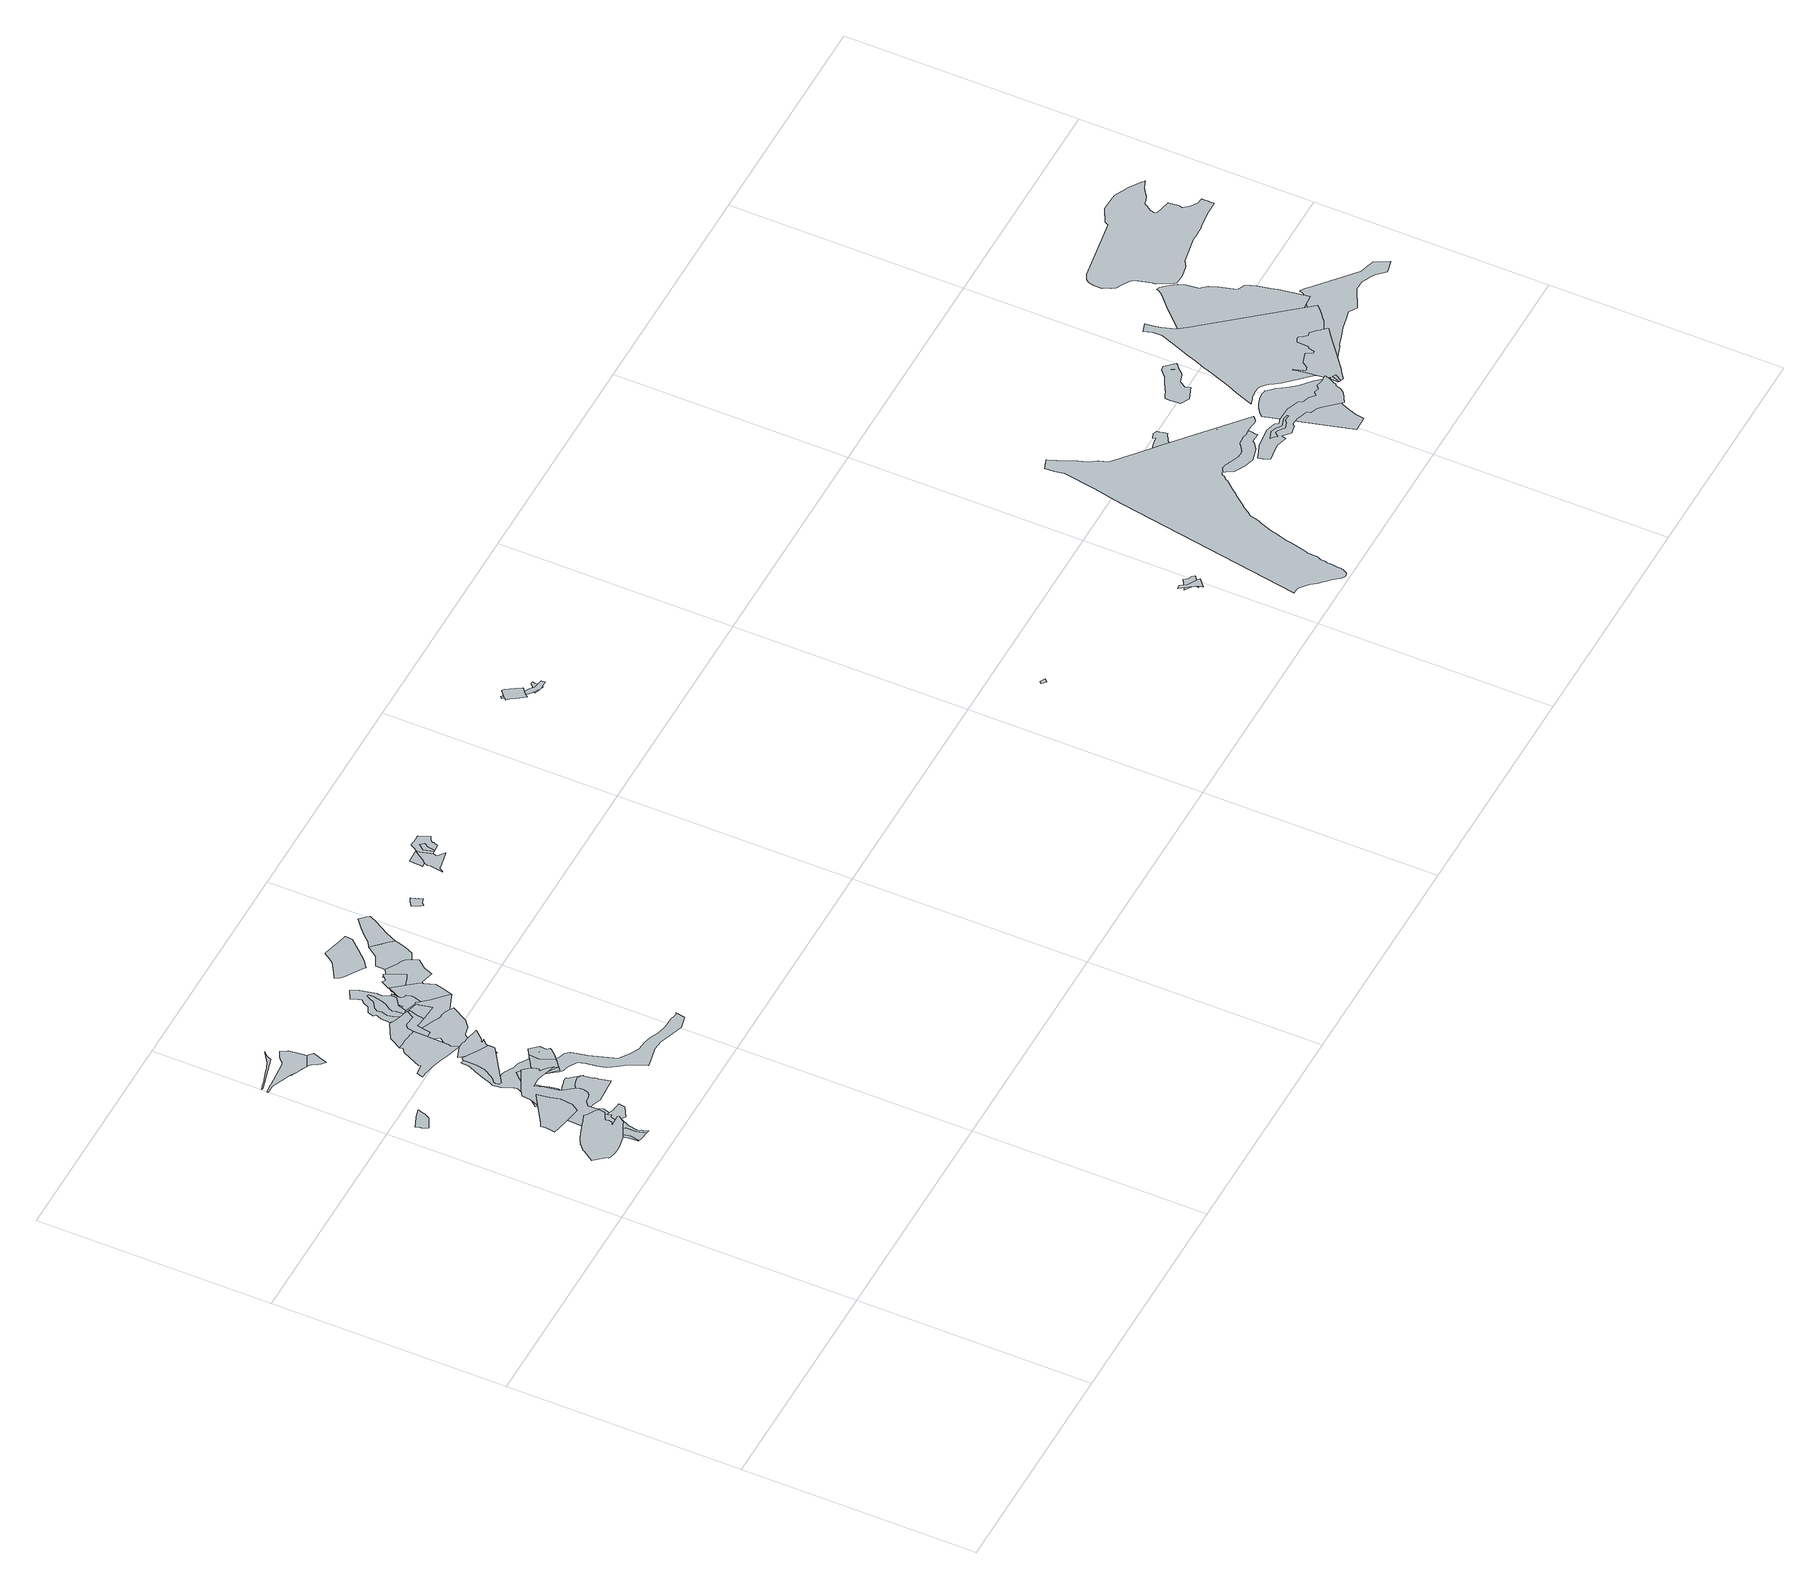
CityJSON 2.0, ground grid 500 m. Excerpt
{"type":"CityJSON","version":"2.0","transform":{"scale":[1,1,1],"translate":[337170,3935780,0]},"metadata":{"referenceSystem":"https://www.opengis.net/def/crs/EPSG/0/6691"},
"CityObjects":{
"object1":{"type":"GenericCityObject","attributes":{"prefecture":"14","disasterType":"1","areaType":"1","zoneNumber":"151-H23-46030","zoneName":"青野原30","status":"0"},"geometry":[{"type":"MultiSurface","lod":"1","boundaries":[[[0,1,2,3,4,5,6,7,8,9,10,11,12,13,14]]]}]},
"object2":{"type":"GenericCityObject","attributes":{"prefecture":"14","disasterType":"1","areaType":"1","zoneNumber":"151-H23-46031","zoneName":"青野原31","status":"0"},"geometry":[{"type":"MultiSurface","lod":"1","boundaries":[[[15,16,17,18,19,20,21,22,23,24,25,26,27,28,29,30,31,32,33,34,35,36,37,38,39,40,41,42,43,44,45,46,47,48,49,50,51,52,53,54,55,56,57,58,59,60,61,62,63]]]}]},
"object3":{"type":"GenericCityObject","attributes":{"prefecture":"14","disasterType":"2","areaType":"2","zoneNumber":"82324-3","zoneName":"梶野沢-3","status":"0"},"geometry":[{"type":"MultiSurface","lod":"1","boundaries":[[[64,65,66,67,68,69,70,71,72]]]}]},
"object4":{"type":"GenericCityObject","attributes":{"prefecture":"14","disasterType":"1","areaType":"1","zoneNumber":"151-H23-46031","zoneName":"青野原31","status":"0"},"geometry":[{"type":"MultiSurface","lod":"1","boundaries":[[[73,74,75,76,77,78,79,80,81,82,83,84,85,86,87,88,89,90,91,92,93,94,95,96,97]]]}]},
"object5":{"type":"GenericCityObject","attributes":{"prefecture":"14","disasterType":"1","areaType":"1","zoneNumber":"151-H23-46031","zoneName":"青野原31","status":"0"},"geometry":[{"type":"MultiSurface","lod":"1","boundaries":[[[98,99,100,101,102,103,104,105,106,107,108,109,110,111,112,113]]]}]},
"object6":{"type":"GenericCityObject","attributes":{"prefecture":"14","disasterType":"1","areaType":"1","zoneNumber":"151-H23-46031","zoneName":"青野原31","status":"0"},"geometry":[{"type":"MultiSurface","lod":"1","boundaries":[[[114,115,116,117,118,119,120,121,122,123,124,125,126,127,128,129,89,130,131,132,133,134,94,95,135]]]}]},
"object7":{"type":"GenericCityObject","attributes":{"prefecture":"14","disasterType":"1","areaType":"1","zoneNumber":"151-H23-46027","zoneName":"青野原27","status":"0"},"geometry":[{"type":"MultiSurface","lod":"1","boundaries":[[[136,137,138,139,140,141,142,143,144,145,146,147,148,149,150,151,152]]]}]},
"object8":{"type":"GenericCityObject","attributes":{"prefecture":"14","disasterType":"1","areaType":"1","zoneNumber":"151-H23-46026","zoneName":"青野原26","status":"0"},"geometry":[{"type":"MultiSurface","lod":"1","boundaries":[[[153,154,155,156,157,158,159,160,161,162,163,164,165,166,167,168,169,170,171,172,173,174,175,176,177,178]]]}]},
"object9":{"type":"GenericCityObject","attributes":{"prefecture":"14","disasterType":"2","areaType":"1","zoneNumber":"82324-3","zoneName":"梶野沢-3","status":"0"},"geometry":[{"type":"MultiSurface","lod":"1","boundaries":[[[179,180,181,182,183,184,185,186,187,188,189,190,191,192,193,194,195,196,197,198,199,200,201,202,203,204,205,206,207,208,209,210,211,212,213,214,215,216,217,218,219,220,221,222]]]}]},
"object10":{"type":"GenericCityObject","attributes":{"prefecture":"14","disasterType":"1","areaType":"1","zoneNumber":"151-H23-46026","zoneName":"青野原26","status":"0"},"geometry":[{"type":"MultiSurface","lod":"1","boundaries":[[[223,224,225,226,227,228,229,230,231,232,233,162,161,160,159,158]],[[234,235,236,237,238,234,239,158,239]]]}]},
"object11":{"type":"GenericCityObject","attributes":{"prefecture":"14","disasterType":"1","areaType":"1","zoneNumber":"151-H23-46031","zoneName":"青野原31","status":"0"},"geometry":[{"type":"MultiSurface","lod":"1","boundaries":[[[240,241,242,243,244,245,246,247,248,249,250,251,252,253,254,255,256,257,258,259,260,261,262,263,264,265,266,267,268,269,270,271,272,273,274,275,276,277,278,279,280,281,282]]]}]},
"object12":{"type":"GenericCityObject","attributes":{"prefecture":"14","disasterType":"1","areaType":"1","zoneNumber":"151-H23-46031","zoneName":"青野原31","status":"0"},"geometry":[{"type":"MultiSurface","lod":"1","boundaries":[[[283,284,285,286,287,288,289,290,291,292,293,294,280,279,278,277,276,275,274,273,272,271,270,269,268,267,266,265,295,263,296,297,298,299,300]]]}]},
"object13":{"type":"GenericCityObject","attributes":{"prefecture":"14","disasterType":"2","areaType":"1","zoneNumber":"82324-5","zoneName":"梶野沢-5","status":"0"},"geometry":[{"type":"MultiSurface","lod":"1","boundaries":[[[301,302,303,304,305,306,307,308,309,310,311,312,313,314,315,316,317,318,319,320,321,322,323,324,325,326,327,328,329,330,331]]]}]},
"object14":{"type":"GenericCityObject","attributes":{"prefecture":"14","disasterType":"1","areaType":"1","zoneNumber":"151-H23-46029","zoneName":"青野原29","status":"0"},"geometry":[{"type":"MultiSurface","lod":"1","boundaries":[[[332,333,334,335,336,337,338,339,340,341,342,343,344,345,346,347,348,349,350,351,352,353,354,355,356,357]]]}]},
"object15":{"type":"GenericCityObject","attributes":{"prefecture":"14","disasterType":"2","areaType":"1","zoneNumber":"82324-1","zoneName":"梶野沢-1","status":"0"},"geometry":[{"type":"MultiSurface","lod":"1","boundaries":[[[358,359,360,361,362,363,364,365,366,367,368,369,370,371,372,373,374,375,376]]]}]},
"object16":{"type":"GenericCityObject","attributes":{"prefecture":"14","disasterType":"1","areaType":"1","zoneNumber":"151-H23-46031","zoneName":"青野原31","status":"0"},"geometry":[{"type":"MultiSurface","lod":"1","boundaries":[[[377,378,379,380,381,382,383,384,385,386,387,388,389,390,391]]]}]},
"object17":{"type":"GenericCityObject","attributes":{"prefecture":"14","disasterType":"2","areaType":"2","zoneNumber":"82324-1","zoneName":"梶野沢-1","status":"0"},"geometry":[{"type":"MultiSurface","lod":"1","boundaries":[[[392,393,394,395,362,396,397,398,369,370,371,372,399]]]}]},
"object18":{"type":"GenericCityObject","attributes":{"prefecture":"14","disasterType":"1","areaType":"1","zoneNumber":"151-H23-46031","zoneName":"青野原31","status":"0"},"geometry":[{"type":"MultiSurface","lod":"1","boundaries":[[[383,400,401,402,403,404,405,406,407,408,388,409,410,411,412,413,414,382]]]}]},
"object19":{"type":"GenericCityObject","attributes":{"prefecture":"14","disasterType":"1","areaType":"2","zoneNumber":"151-H23-46031","zoneName":"青野原31","status":"0"},"geometry":[{"type":"MultiSurface","lod":"1","boundaries":[[[415,400,416,417,418,419,420,421,422,382]]]}]},
"object20":{"type":"GenericCityObject","attributes":{"prefecture":"14","disasterType":"1","areaType":"1","zoneNumber":"151-H23-46029","zoneName":"青野原29","status":"0"},"geometry":[{"type":"MultiSurface","lod":"1","boundaries":[[[423,424,425,426,427,428,429,430,431,432,433,434,435,436,437,438,439,440,441]]]}]},
"object21":{"type":"GenericCityObject","attributes":{"prefecture":"14","disasterType":"1","areaType":"1","zoneNumber":"151-H23-46029","zoneName":"青野原29","status":"0"},"geometry":[{"type":"MultiSurface","lod":"1","boundaries":[[[442,443,444,445,446,447,448,449,450,451,452,453,454,337,336,335,334,333,332,357,356,455,456]]]}]},
"object22":{"type":"GenericCityObject","attributes":{"prefecture":"14","disasterType":"1","areaType":"1","zoneNumber":"151-H23-46029","zoneName":"青野原29","status":"0"},"geometry":[{"type":"MultiSurface","lod":"1","boundaries":[[[457,458,459,460,461,462,463,464,465,466,467,468,469,470,471,472,473,474,475,476,477,478,479,480,481,482,483,484]]]}]},
"object23":{"type":"GenericCityObject","attributes":{"prefecture":"14","disasterType":"2","areaType":"1","zoneNumber":"82324-2","zoneName":"梶野沢-2","status":"0"},"geometry":[{"type":"MultiSurface","lod":"1","boundaries":[[[485,486,487,488,489,490,491,492,493,494,495,496,497,498,499,500,501,502,503,504,505,506,507,508,509,510,511,512,513,514,515,516,517,518,519,520,521,522,523,524,525,526,527,528,529,530,531,532,533,534,535,536,537,538,539,540,541,542,543,544,545,546,547,548,549,550,551,552,553,554,555,556,557,558,559,560,561,562,563,564,565,566,567,568,569,570,571,572,573,574,575,576,577]]]}]},
"object24":{"type":"GenericCityObject","attributes":{"prefecture":"14","disasterType":"1","areaType":"1","zoneNumber":"151-H23-46029","zoneName":"青野原29","status":"0"},"geometry":[{"type":"MultiSurface","lod":"1","boundaries":[[[578,579,580,581,582,583,584,585,586,587,588,589,590,591,592,593,594,595,596,429,428,427,426,425,424,597,598,599]]]}]},
"object25":{"type":"GenericCityObject","attributes":{"prefecture":"14","disasterType":"1","areaType":"2","zoneNumber":"151-H23-46029","zoneName":"青野原29","status":"0"},"geometry":[{"type":"MultiSurface","lod":"1","boundaries":[[[600,601,602,603,604,605,606,607,608,609,610,611,612,613,614,615,616,617,448,618,619]]]}]},
"object26":{"type":"GenericCityObject","attributes":{"prefecture":"14","disasterType":"1","areaType":"1","zoneNumber":"151-H23-46029","zoneName":"青野原29","status":"0"},"geometry":[{"type":"MultiSurface","lod":"1","boundaries":[[[470,469,468,467,466,620,621,622,623,624,625,626,627,628,472,471]]]}]},
"object27":{"type":"GenericCityObject","attributes":{"prefecture":"14","disasterType":"1","areaType":"1","zoneNumber":"151-H23-46029","zoneName":"青野原29","status":"0"},"geometry":[{"type":"MultiSurface","lod":"1","boundaries":[[[629,593,592,591,590,589,588,587,586,585,584,583,582,580,630,631,632,633,634,635,636,637,638,639,640,641,642,643,644]]]}]},
"object28":{"type":"GenericCityObject","attributes":{"prefecture":"14","disasterType":"1","areaType":"1","zoneNumber":"151-H23-46029","zoneName":"青野原29","status":"0"},"geometry":[{"type":"MultiSurface","lod":"1","boundaries":[[[645,646,647,648,649,650,651,652,653,654,655,656,657,658,659,660,661,662,663,664,665,450,666,449,448,667,446,668]]]}]},
"object29":{"type":"GenericCityObject","attributes":{"prefecture":"14","disasterType":"1","areaType":"1","zoneNumber":"151-H23-46029","zoneName":"青野原29","status":"0"},"geometry":[{"type":"MultiSurface","lod":"1","boundaries":[[[669,670,671,672,673,674,675,676,677,678,679,680,681,682,683,684,685,686,687,688,689,448,690,691,692,693]]]}]},
"object30":{"type":"GenericCityObject","attributes":{"prefecture":"14","disasterType":"1","areaType":"1","zoneNumber":"151-H23-46029","zoneName":"青野原29","status":"0"},"geometry":[{"type":"MultiSurface","lod":"1","boundaries":[[[694,695,696,697,641,698,637,636,635,634,633,699,700,701,702,703,704,705,706]]]}]},
"object31":{"type":"GenericCityObject","attributes":{"prefecture":"14","disasterType":"1","areaType":"1","zoneNumber":"151-H23-46029","zoneName":"青野原29","status":"0"},"geometry":[{"type":"MultiSurface","lod":"1","boundaries":[[[707,708,709,710,711,712,713,714,715,716,717,718,719,720,721,722,723]]]}]},
"object32":{"type":"GenericCityObject","attributes":{"prefecture":"14","disasterType":"2","areaType":"2","zoneNumber":"82324-2","zoneName":"梶野沢-2","status":"0"},"geometry":[{"type":"MultiSurface","lod":"1","boundaries":[[[724,725,726,727,728]]]}]},
"object33":{"type":"GenericCityObject","attributes":{"prefecture":"14","disasterType":"1","areaType":"1","zoneNumber":"151-H23-46029","zoneName":"青野原29","status":"0"},"geometry":[{"type":"MultiSurface","lod":"1","boundaries":[[[729,730,731,732,733,705,704,703,702,734,735,736,737,738,739,740,741,742,743,744,745,746,747,748]]]}]},
"object34":{"type":"GenericCityObject","attributes":{"prefecture":"14","disasterType":"1","areaType":"1","zoneNumber":"151-H23-46028","zoneName":"青野原28","status":"0"},"geometry":[{"type":"MultiSurface","lod":"1","boundaries":[[[749,750,751,752,753,754,755,756,757,758,759,760,761,762,763,764,765,766,767,768,769,770,771,772,773]]]}]},
"object35":{"type":"GenericCityObject","attributes":{"prefecture":"14","disasterType":"1","areaType":"1","zoneNumber":"151-H23-46029","zoneName":"青野原29","status":"0"},"geometry":[{"type":"MultiSurface","lod":"1","boundaries":[[[774,775,776,777,778,779,780,781,782,783,784,748,747,746,745,744,743,742,741,740,739,738,785]]]}]},
"object36":{"type":"GenericCityObject","attributes":{"prefecture":"14","disasterType":"1","areaType":"1","zoneNumber":"151-H23-46029","zoneName":"青野原29","status":"0"},"geometry":[{"type":"MultiSurface","lod":"1","boundaries":[[[786,787,788,789,790,791,792,793,794,795,796,781,797,779,778,798,776,799]]]}]},
"object37":{"type":"GenericCityObject","attributes":{"prefecture":"14","disasterType":"1","areaType":"1","zoneNumber":"151-H23-46032","zoneName":"青野原32","status":"0"},"geometry":[{"type":"MultiSurface","lod":"1","boundaries":[[[800,801,802,803,804,805,806,807,808,809,810,811,812]]]}]},
"object38":{"type":"GenericCityObject","attributes":{"prefecture":"14","disasterType":"1","areaType":"1","zoneNumber":"151-H23-46032","zoneName":"青野原32","status":"0"},"geometry":[{"type":"MultiSurface","lod":"1","boundaries":[[[813,814,815,816,817,818,819,820,821,822,823,824]]]}]},
"object39":{"type":"GenericCityObject","attributes":{"prefecture":"14","disasterType":"1","areaType":"1","zoneNumber":"151-H23-46032","zoneName":"青野原32","status":"0"},"geometry":[{"type":"MultiSurface","lod":"1","boundaries":[[[825,826,827,828,829,830,831,832,833,834,835,836,817,816,815,814,813,824,837,838,839,840]]]}]},
"object40":{"type":"GenericCityObject","attributes":{"prefecture":"14","disasterType":"1","areaType":"2","zoneNumber":"151-H23-46032","zoneName":"青野原32","status":"0"},"geometry":[{"type":"MultiSurface","lod":"1","boundaries":[[[841,842,843,844,845,846,847]]]}]},
"object41":{"type":"GenericCityObject","attributes":{"prefecture":"14","disasterType":"1","areaType":"1","zoneNumber":"151-H23-46032","zoneName":"青野原32","status":"0"},"geometry":[{"type":"MultiSurface","lod":"1","boundaries":[[[848,849,847,850,851,852,853,854,855,856,857,858,859,860]]]}]},
"object42":{"type":"GenericCityObject","attributes":{"prefecture":"14","disasterType":"1","areaType":"1","zoneNumber":"151-H23-46035","zoneName":"青野原35","status":"0"},"geometry":[{"type":"MultiSurface","lod":"1","boundaries":[[[861,862,863,864,865,866,867,868,869,870,871,872,873,874,875,876]]]}]},
"object43":{"type":"GenericCityObject","attributes":{"prefecture":"14","disasterType":"2","areaType":"2","zoneNumber":"82325-1","zoneName":"橋の沢-1","status":"0"},"geometry":[{"type":"MultiSurface","lod":"1","boundaries":[[[877,878,879,880,881,882,883,884,885,886,887,888,889,890,891]]]}]},
"object44":{"type":"GenericCityObject","attributes":{"prefecture":"14","disasterType":"1","areaType":"1","zoneNumber":"151-H23-46035","zoneName":"青野原35","status":"0"},"geometry":[{"type":"MultiSurface","lod":"1","boundaries":[[[892,893,894,895,896,897,898,899,900,901,902,903]]]}]},
"object45":{"type":"GenericCityObject","attributes":{"prefecture":"14","disasterType":"2","areaType":"2","zoneNumber":82942,"zoneName":"鳥屋4","status":"0"},"geometry":[{"type":"MultiSurface","lod":"1","boundaries":[[[904,905,906,907,908]]]}]},
"object46":{"type":"GenericCityObject","attributes":{"prefecture":"14","disasterType":"2","areaType":"2","zoneNumber":82312,"zoneName":"鳥屋C沢","status":"0"},"geometry":[{"type":"MultiSurface","lod":"1","boundaries":[[[909,910,911,912,913,914,915,916]]]}]},
"object47":{"type":"GenericCityObject","attributes":{"prefecture":"14","disasterType":"1","areaType":"1","zoneNumber":"151-H24-45004","zoneName":"鳥屋4","status":"0"},"geometry":[{"type":"MultiSurface","lod":"1","boundaries":[[[917,918,919,920,921,922,923,924,925,926,927,928]]]}]},
"object48":{"type":"GenericCityObject","attributes":{"prefecture":"14","disasterType":"2","areaType":"1","zoneNumber":82314,"zoneName":"K馬石沢","status":"0"},"geometry":[{"type":"MultiSurface","lod":"1","boundaries":[[[929,930,931,932,933,934,935,936,937,938,939,940,941,942,943,944,945,946,947,948,949,950,951,952,953,954,955,956,957,958,959,960,961,962,963,964,965,966,967,968,969,970,971,972,973,974,975,976,977,978,979,980,981,982,983,984,985,986,987,988,989,990,991,992,993,994,995,996,997,998,999,1000,1001,1002,1003,1004,1005,1006,1007,1008,1009,1010,1011,1012,1013,1014,1015,1016,1017,1018,1019,1020,1021,1022,1023,1024,1025,1026,1027,1028,1029,1030,1031,1032,1033,1034,1035,1036,1037,1038,1039,1040,1041,1042,1043,1044,1045,1046,1047,1048,1049,1050,1051,1052,1053,1054,1055,1056,1057,1058,1059,1060,1061,1062,1063,1064,1065,1066,1067,1068,1069,1070,1071,1072,1073,1074,1075,1076,1077,1078,1079,1080,1081,1082,1083,1084,1085,1086,1087,1088,1089,1090,1091]]]}]},
"object49":{"type":"GenericCityObject","attributes":{"prefecture":"14","disasterType":"2","areaType":"2","zoneNumber":82314,"zoneName":"K馬石沢","status":"0"},"geometry":[{"type":"MultiSurface","lod":"1","boundaries":[[[1092,1093,1094,1095,1096,1097,1098,1099,1100,1101,1102]]]}]},
"object50":{"type":"GenericCityObject","attributes":{"prefecture":"14","disasterType":"1","areaType":"1","zoneNumber":"151-H24-45001","zoneName":"鳥屋1","status":"0"},"geometry":[{"type":"MultiSurface","lod":"1","boundaries":[[[1103,1104,1105,1106,1107,1108,1109,1110,1111,1112,1113,1114,1115,1116,1117,1118,1119,1120,1121,1122]]]}]},
"object51":{"type":"GenericCityObject","attributes":{"prefecture":"14","disasterType":"1","areaType":"1","zoneNumber":"151-H24-45002","zoneName":"鳥屋2","status":"0"},"geometry":[{"type":"MultiSurface","lod":"1","boundaries":[[[1123,1124,1125,1126,1127,1128,1129,1130,1131,1132,1133,1134,1135,1136,1137,1138,1139,1140,1141,1142,1143,1144,1145,1146]]]}]},
"object52":{"type":"GenericCityObject","attributes":{"prefecture":"14","disasterType":"1","areaType":"1","zoneNumber":"151-H24-45001","zoneName":"鳥屋1","status":"0"},"geometry":[{"type":"MultiSurface","lod":"1","boundaries":[[[1147,1148,1149,1150,1151,1152,1153,1154,1155,1156,1157,1158,1159,1160,1161,1162,1163]]]}]},
"object53":{"type":"GenericCityObject","attributes":{"prefecture":"14","disasterType":"1","areaType":"2","zoneNumber":"151-H24-45002","zoneName":"鳥屋2","status":"0"},"geometry":[{"type":"MultiSurface","lod":"1","boundaries":[[[1164,1165,1166,1167,1168,1169,1170,1171,1172,1173,1174,1175,1176,1177,1178,1179]]]}]},
"object54":{"type":"GenericCityObject","attributes":{"prefecture":"14","disasterType":"1","areaType":"1","zoneNumber":"151-H24-45002","zoneName":"鳥屋2","status":"0"},"geometry":[{"type":"MultiSurface","lod":"1","boundaries":[[[1180,1181,1182,1183,1184,1185,1186,1187,1188,1189,1190,1191,1192,1193,1194,1195,1196,1197,1198,1199,1200,1201,1202,1203,1204,1205,1206,1207,1208,1209,1210,1211,1212,1213,1214,1215,1216,1217,1218,1219,1220,1221,1222,1223,1224,1225,1226]]]}]},
"object55":{"type":"GenericCityObject","attributes":{"prefecture":"14","disasterType":"2","areaType":"1","zoneNumber":82939,"zoneName":"鳥屋2","status":"0"},"geometry":[{"type":"MultiSurface","lod":"1","boundaries":[[[1227,1228,1229,1230,1231,1232,1233,1234,1235,1236,1237,1238,1239,1240,1241,1242,1243,1244,1245,1246,1247,1248,1249,1250,1251,1252,1253,1254,1255,1256,1257,1258,1259,1260,1261,1262,1263,1264,1265,1266]]]}]},
"object56":{"type":"GenericCityObject","attributes":{"prefecture":"14","disasterType":"1","areaType":"1","zoneNumber":"151-H24-45001","zoneName":"鳥屋1","status":"0"},"geometry":[{"type":"MultiSurface","lod":"1","boundaries":[[[1267,1268,1269,1270,1271,1272,1273,1274,1275,1276,1277,1278,1279,1280,1281,1282,1283,1284,1285,1286,1287,1288,1289]]]}]},
"object57":{"type":"GenericCityObject","attributes":{"prefecture":"14","disasterType":"1","areaType":"2","zoneNumber":"151-H24-45001","zoneName":"鳥屋1","status":"0"},"geometry":[{"type":"MultiSurface","lod":"1","boundaries":[[[1290,1291,1292,1293,1294,1295,1296,1297]]]}]},
"object58":{"type":"GenericCityObject","attributes":{"prefecture":"14","disasterType":"2","areaType":"2","zoneNumber":82938,"zoneName":"鳥屋1","status":"0"},"geometry":[{"type":"MultiSurface","lod":"1","boundaries":[[[1298,1299,1300,1301,1302]]]}]},
"object59":{"type":"GenericCityObject","attributes":{"prefecture":"14","disasterType":"2","areaType":"1","zoneNumber":82938,"zoneName":"鳥屋1","status":"0"},"geometry":[{"type":"MultiSurface","lod":"1","boundaries":[[[1303,1304,1305,1306,1307,1308,1309,1310,1311,1312,1313,1314,1315,1316,1317,1318,1319,1320,1321,1322,1323,1324,1325,1326,1327,1328,1329,1330,1331,1332,1333,1334,1335,1336,1337,1338,1339,1340,1341,1342,1343,1344,1345,1346,1347,1348,1349,1350,1351,1352,1353,1354,1355,1356,1357,1358]]]}]},
"object60":{"type":"GenericCityObject","attributes":{"prefecture":"14","disasterType":"2","areaType":"1","zoneNumber":82005,"zoneName":"オレ沢","status":"0"},"geometry":[{"type":"MultiSurface","lod":"1","boundaries":[[[1359,1360,1361,1362,1363,1364,1365,1366,1367,1368,1369,1370,1371,1372,1373,1374,1375,1376,1377,1378,1379,1380,1381,1382,1383,1384,1385,1386,1387,1388,1389,1390,1391,1392,1393,1394,1395,1396,1397,1398,1399,1400,1401,1402,1403,1404,1405,1406,1407,1408,1409,1410,1411,1412,1413,1414,1415,1416,1417,1418,1419,1420,1421,1422,1423,1424,1425,1426,1427,1428,1429,1430,1431,1432,1433,1434,1435,1436,1437,1438,1439,1440]]]}]},
"object61":{"type":"GenericCityObject","attributes":{"prefecture":"14","disasterType":"1","areaType":"1","zoneNumber":"151-H24-45001","zoneName":"鳥屋1","status":"0"},"geometry":[{"type":"MultiSurface","lod":"1","boundaries":[[[1441,1442,1443,1444,1445,1446,1447,1448,1449,1450,1451,1452,1453,1454,1455,1456,1457,1458,1459,1460,1461,1462,1463,1464,1465,1466,1467,1468,1469,1470,1471,1472,1473,1474,1475,1476,1477,1478,1479,1480,1481,1482,1483,1484]]]}]},
"object62":{"type":"GenericCityObject","attributes":{"prefecture":"14","disasterType":"1","areaType":"2","zoneNumber":"151-H24-45001","zoneName":"鳥屋1","status":"0"},"geometry":[{"type":"MultiSurface","lod":"1","boundaries":[[[1485,1486,1487,1488,1489,1490,1491,1492,1493,1494,1495,1496]]]}]},
"object63":{"type":"GenericCityObject","attributes":{"prefecture":"14","disasterType":"2","areaType":"1","zoneNumber":82006,"zoneName":"南ノ沢","status":"0"},"geometry":[{"type":"MultiSurface","lod":"1","boundaries":[[[1497,1498,1499,1500,1501,1502,1503,1504,1505,1506,1507,1508,1509,1510,1511,1512,1513,1514,1515,1516,1517,1518,1519,1520,1521,1522,1523,1524,1525,1526,1527,1528,1529,1530,1531,1532,1533,1534,1535,1536]]]}]},
"object64":{"type":"GenericCityObject","attributes":{"prefecture":"14","disasterType":"1","areaType":"1","zoneNumber":"151-H24-43022","zoneName":"青山22","status":"0"},"geometry":[{"type":"MultiSurface","lod":"1","boundaries":[[[1537,1538,1539,1540,1541,1542,1543,1544,1545,1546,1547,1548,1549,1550,1551,1552,1553,1554,1555,1556,1557,1558,1559,1560,1561,1562,1563,1564,1565,1566,1567,1568,1569,1570,1571,1572,1573,1574,1575,1576,1577,1578,1579,1580,1581,1582,1583,1584,1585,1586,1587,1588,1589,1588,1590,1591,1592,1593,1594,1595,1596,1597,1598,1599,1600,1601,1602,1603,1604,1605,1606,1607,1608,1609,1610,1611,1612,1613,1614]]]}]}
},
"vertices":[
[75,947,0],[78,952,0],[81,959,0],[82,961,0],[83,965,0],[86,975,0],[67,970,0],[52,964,0],[42,960,0],[45,951,0],[46,948,0],[47,946,0],[48,943,0],[51,936,0],[62,941,0],
[220,636,0],[219,640,0],[220,643,0],[223,645,0],[227,647,0],[232,650,0],[235,651,0],[236,652,0],[238,666,0],[237,667,0],[234,670,0],[218,679,0],[212,685,0],[197,679,0],[189,677,0],[166,669,0],[156,665,0],[149,661,0],[148,661,0],[142,657,0],[141,657,0],[140,656,0],[136,652,0],[128,645,0],[128,642,0],[111,618,0],[132,595,0],[131,592,0],[135,590,0],[141,589,0],[142,588,0],[147,587,0],[155,587,0],[164,587,0],[174,588,0],[184,590,0],[191,592,0],[196,594,0],[219,605,0],[230,610,0],[233,614,0],[239,622,0],[238,625,0],[233,625,0],[210,624,0],[218,628,0],[219,629,0],[220,632,0],[220,633,0],
[198,601,0],[203,580,0],[199,560,0],[204,559,0],[223,556,0],[217,577,0],[217,598,0],[211,606,0],[194,606,0],
[209,629,0],[209,628,0],[210,623,0],[211,621,0],[212,613,0],[227,621,0],[231,637,0],[236,637,0],[234,644,0],[233,647,0],[232,649,0],[231,652,0],[230,653,0],[229,656,0],[225,654,0],[222,652,0],[216,648,0],[214,645,0],[213,643,0],[213,641,0],[214,636,0],[214,633,0],[213,632,0],[211,632,0],[208,633,0],
[231,744,0],[226,764,0],[222,791,0],[211,784,0],[185,767,0],[158,750,0],[153,747,0],[149,745,0],[150,741,0],[151,739,0],[150,727,0],[148,715,0],[158,713,0],[183,708,0],[218,702,0],[228,717,0],
[221,626,0],[225,623,0],[229,621,0],[235,617,0],[243,611,0],[267,624,0],[269,638,0],[267,638,0],[264,638,0],[259,639,0],[254,639,0],[250,640,0],[245,642,0],[234,646,0],[233,646,0],[219,651,0],[215,646,0],[214,644,0],[213,642,0],[213,638,0],[214,635,0],[210,632,0],
[4,1266,0],[81,1287,0],[86,1296,0],[88,1299,0],[88,1300,0],[89,1300,0],[95,1306,0],[94,1306,0],[86,1300,0],[71,1289,0],[66,1287,0],[63,1286,0],[57,1283,0],[49,1281,0],[21,1272,0],[15,1271,0],[3,1267,0],
[19,1253,0],[61,1234,0],[64,1232,0],[75,1226,0],[86,1222,0],[94,1217,0],[95,1217,0],[112,1225,0],[114,1226,0],[121,1229,0],[119,1246,0],[117,1267,0],[108,1281,0],[107,1280,0],[99,1276,0],[97,1275,0],[95,1274,0],[91,1271,0],[86,1266,0],[82,1263,0],[80,1262,0],[77,1261,0],[23,1257,0],[19,1257,0],[1,1255,0],[1,1253,0],
[190,602,0],[196,581,0],[197,560,0],[229,555,0],[222,577,0],[225,596,0],[236,618,0],[237,638,0],[244,658,0],[241,665,0],[239,668,0],[238,689,0],[247,697,0],[258,698,0],[266,701,0],[271,706,0],[273,716,0],[273,723,0],[268,732,0],[252,754,0],[247,785,0],[240,805,0],[260,805,0],[302,793,0],[296,800,0],[292,804,0],[281,812,0],[280,812,0],[284,816,0],[284,821,0],[281,829,0],[277,835,0],[273,839,0],[267,845,0],[217,820,0],[206,813,0],[204,795,0],[197,773,0],[192,741,0],[189,721,0],[187,703,0],[184,659,0],[180,639,0],[179,619,0],
[95,1216,0],[99,1214,0],[103,1211,0],[105,1209,0],[107,1205,0],[109,1202,0],[110,1200,0],[114,1195,0],[116,1193,0],[121,1188,0],[132,1220,0],[82,1223,0],[72,1228,0],[61,1233,0],[80,1224,0],[81,1224,0],[92,1218,0],
[250,720,0],[249,741,0],[231,737,0],[223,720,0],[224,717,0],[212,703,0],[214,698,0],[215,693,0],[218,687,0],[218,686,0],[219,685,0],[220,684,0],[224,683,0],[225,683,0],[226,683,0],[244,681,0],[262,674,0],[317,678,0],[311,702,0],[311,705,0],[310,709,0],[309,710,0],[305,732,0],[304,734,0],[304,735,0],[302,736,0],[300,737,0],[298,738,0],[297,739,0],[295,739,0],[293,739,0],[292,739,0],[289,739,0],[286,738,0],[283,737,0],[280,736,0],[278,735,0],[275,734,0],[273,732,0],[270,730,0],[269,729,0],[254,718,0],[253,718,0],
[285,759,0],[281,759,0],[280,759,0],[277,759,0],[272,757,0],[266,756,0],[260,754,0],[251,751,0],[227,743,0],[219,741,0],[228,700,0],[230,699,0],[303,735,0],[305,733,0],[306,732,0],[292,751,0],[287,755,0],[286,758,0],
[196,767,0],[218,763,0],[241,758,0],[254,756,0],[253,762,0],[251,777,0],[248,786,0],[246,793,0],[244,805,0],[246,807,0],[248,808,0],[251,807,0],[263,806,0],[276,803,0],[285,798,0],[306,784,0],[300,793,0],[295,800,0],[290,805,0],[286,807,0],[279,811,0],[282,815,0],[283,819,0],[282,822,0],[280,828,0],[276,834,0],[274,837,0],[267,843,0],[257,851,0],[207,796,0],[192,778,0],
[259,1076,0],[247,1077,0],[240,1078,0],[227,1078,0],[224,1079,0],[217,1079,0],[219,1072,0],[210,1066,0],[202,1049,0],[192,1026,0],[193,1021,0],[171,1019,0],[168,1006,0],[175,1005,0],[178,1005,0],[183,1004,0],[192,1003,0],[199,1001,0],[224,994,0],[233,990,0],[271,978,0],[271,979,0],[264,992,0],[267,1000,0],[268,1074,0],[260,1075,0],
[215,868,0],[216,865,0],[219,864,0],[298,916,0],[298,929,0],[278,941,0],[259,953,0],[247,960,0],[243,957,0],[242,955,0],[242,952,0],[242,934,0],[241,923,0],[238,910,0],[237,907,0],[227,889,0],[221,882,0],[215,878,0],[213,873,0],
[282,814,0],[280,798,0],[298,778,0],[301,781,0],[307,786,0],[315,792,0],[321,797,0],[322,798,0],[314,812,0],[308,826,0],[310,849,0],[305,846,0],[301,843,0],[281,830,0],[276,827,0],
[257,904,0],[277,903,0],[298,918,0],[298,921,0],[278,928,0],[258,940,0],[242,941,0],[237,904,0],
[332,806,0],[337,812,0],[341,817,0],[343,820,0],[337,825,0],[339,841,0],[323,857,0],[321,856,0],[315,852,0],[295,839,0],[282,831,0],[287,816,0],[276,811,0],[286,801,0],[298,779,0],
[319,795,0],[334,808,0],[327,818,0],[325,835,0],[309,827,0],[302,823,0],[307,809,0],[314,791,0],
[323,968,0],[297,973,0],[292,974,0],[287,975,0],[284,976,0],[270,978,0],[269,978,0],[244,969,0],[256,953,0],[275,921,0],[288,906,0],[296,927,0],[300,936,0],[301,938,0],[302,939,0],[304,942,0],[308,945,0],[296,943,0],[308,950,0],
[276,1094,0],[278,1095,0],[282,1095,0],[301,1092,0],[311,1109,0],[300,1112,0],[297,1113,0],[287,1116,0],[278,1119,0],[275,1120,0],[268,1125,0],[233,1106,0],[230,1100,0],[271,1088,0],[273,1091,0],
[249,1046,0],[254,1046,0],[256,1046,0],[270,1045,0],[278,1045,0],[280,1045,0],[282,1059,0],[286,1075,0],[290,1074,0],[307,1072,0],[309,1079,0],[309,1082,0],[310,1087,0],[313,1100,0],[314,1101,0],[315,1107,0],[283,1107,0],[279,1107,0],[275,1106,0],[271,1105,0],[267,1102,0],[266,1100,0],[263,1097,0],[261,1094,0],[260,1091,0],[258,1084,0],[253,1066,0],[250,1050,0],
[209,859,0],[218,836,0],[220,831,0],[219,828,0],[217,822,0],[215,817,0],[262,805,0],[273,805,0],[288,787,0],[294,778,0],[299,773,0],[303,771,0],[308,770,0],[314,769,0],[332,758,0],[338,741,0],[340,720,0],[345,701,0],[356,684,0],[369,668,0],[385,631,0],[407,636,0],[430,641,0],[451,638,0],[503,620,0],[527,625,0],[530,626,0],[533,646,0],[530,644,0],[513,647,0],[493,648,0],[473,652,0],[454,661,0],[437,665,0],[417,667,0],[399,677,0],[377,692,0],[364,730,0],[358,749,0],[353,769,0],[350,781,0],[347,785,0],[343,789,0],[333,793,0],[327,796,0],[323,800,0],[317,808,0],[316,813,0],[312,828,0],[307,836,0],[302,843,0],[283,856,0],[278,858,0],[273,859,0],[267,860,0],[259,865,0],[253,868,0],[249,871,0],[242,873,0],[236,873,0],[233,873,0],[231,874,0],[229,876,0],[230,880,0],[232,882,0],[234,885,0],[236,888,0],[239,891,0],[242,893,0],[245,895,0],[248,898,0],[251,900,0],[254,903,0],[258,907,0],[259,911,0],[257,915,0],[253,918,0],[252,921,0],[252,926,0],[252,929,0],[252,932,0],[252,936,0],[253,940,0],[255,942,0],[256,945,0],[258,950,0],[233,956,0],[233,942,0],[232,936,0],[224,920,0],[217,902,0],[210,883,0],[207,876,0],
[339,999,0],[358,1033,0],[348,1040,0],[346,1040,0],[343,1042,0],[340,1043,0],[338,1043,0],[335,1044,0],[331,1045,0],[328,1045,0],[325,1045,0],[324,1046,0],[323,1046,0],[316,1049,0],[312,1051,0],[271,1069,0],[260,1041,0],[276,1020,0],[262,1003,0],[305,984,0],[306,983,0],[323,986,0],
[299,1136,0],[303,1145,0],[309,1154,0],[313,1162,0],[316,1174,0],[318,1185,0],[318,1194,0],[317,1195,0],[315,1195,0],[314,1195,0],[309,1187,0],[305,1177,0],[292,1169,0],[287,1161,0],[289,1151,0],[284,1138,0],[287,1127,0],[294,1114,0],[302,1111,0],[301,1129,0],
[320,1071,0],[342,1070,0],[340,1078,0],[340,1080,0],[336,1097,0],[336,1099,0],[335,1102,0],[320,1106,0],[316,1107,0],
[294,1100,0],[348,1039,0],[350,1038,0],[364,1043,0],[389,1053,0],[385,1057,0],[382,1060,0],[358,1083,0],[354,1087,0],[340,1102,0],[339,1105,0],[336,1104,0],[335,1104,0],[327,1106,0],[321,1108,0],[309,1112,0],
[321,1134,0],[323,1135,0],[335,1144,0],[336,1155,0],[327,1170,0],[328,1182,0],[325,1193,0],[320,1216,0],[312,1232,0],[303,1227,0],[302,1226,0],[293,1221,0],[299,1206,0],[300,1199,0],[293,1192,0],[289,1181,0],[276,1175,0],[271,1162,0],[276,1158,0],[271,1145,0],[271,1125,0],[279,1119,0],[305,1111,0],[318,1131,0],
[344,1094,0],[351,1115,0],[351,1120,0],[347,1130,0],[345,1129,0],[345,1130,0],[342,1131,0],[340,1133,0],[339,1134,0],[339,1135,0],[338,1136,0],[338,1137,0],[338,1138,0],[339,1146,0],[339,1147,0],[340,1156,0],[319,1148,0],[319,1121,0],[311,1123,0],[297,1123,0],[297,1117,0],[297,1104,0],[297,1102,0],[296,1098,0],[339,1092,0],
[340,1111,0],[339,1108,0],[339,1106,0],[337,1105,0],[351,1091,0],[396,1075,0],[399,1091,0],[391,1114,0],[392,1116,0],[386,1124,0],[374,1139,0],[352,1167,0],[334,1131,0],
[376,1191,0],[366,1182,0],[364,1183,0],[360,1186,0],[351,1169,0],[351,1168,0],[345,1157,0],[344,1154,0],[340,1148,0],[353,1143,0],[371,1143,0],[389,1148,0],[398,1153,0],[394,1162,0],[389,1173,0],[388,1173,0],[379,1193,0],
[531,632,0],[531,636,0],[532,639,0],[528,636,0],[528,630,0],
[376,1186,0],[372,1191,0],[374,1185,0],[367,1180,0],[376,1176,0],[394,1118,0],[421,1111,0],[429,1131,0],[443,1148,0],[438,1162,0],[434,1169,0],[433,1170,0],[432,1171,0],[431,1172,0],[429,1174,0],[427,1175,0],[423,1178,0],[421,1179,0],[418,1180,0],[392,1196,0],
[395,1242,0],[416,1265,0],[436,1287,0],[437,1303,0],[421,1307,0],[408,1310,0],[390,1315,0],[385,1316,0],[380,1317,0],[371,1303,0],[364,1295,0],[358,1290,0],[343,1281,0],[329,1273,0],[334,1264,0],[336,1261,0],[339,1258,0],[341,1257,0],[344,1255,0],[354,1248,0],[364,1242,0],[378,1233,0],[379,1231,0],[381,1231,0],[380,1231,0],
[461,1187,0],[466,1200,0],[469,1212,0],[466,1215,0],[462,1219,0],[452,1229,0],[451,1230,0],[432,1250,0],[415,1227,0],[394,1217,0],[392,1216,0],[454,1170,0],
[490,1253,0],[498,1268,0],[506,1283,0],[501,1289,0],[499,1291,0],[497,1293,0],[495,1295,0],[490,1301,0],[471,1285,0],[457,1272,0],[443,1257,0],[449,1232,0],[465,1216,0],[480,1235,0],
[592,1213,0],[589,1221,0],[588,1222,0],[587,1227,0],[586,1229,0],[583,1236,0],[574,1232,0],[565,1225,0],[570,1217,0],[572,1212,0],[574,1209,0],[577,1204,0],[583,1210,0],
[684,1259,0],[685,1261,0],[690,1268,0],[691,1270,0],[699,1281,0],[671,1280,0],[671,1273,0],[670,1268,0],[670,1262,0],[670,1259,0],[669,1252,0],[679,1253,0],
[678,1219,0],[679,1220,0],[680,1220,0],[681,1221,0],[683,1221,0],[690,1221,0],[692,1222,0],[698,1223,0],[702,1224,0],[721,1228,0],[706,1240,0],[708,1247,0],[676,1244,0],[677,1239,0],[673,1211,0],[676,1215,0],
[720,1266,0],[725,1275,0],[722,1279,0],[719,1283,0],[709,1270,0],[714,1249,0],[717,1250,0],
[698,1274,0],[707,1249,0],[721,1250,0],[731,1251,0],[736,1261,0],[733,1263,0],[740,1269,0],[747,1273,0],[743,1282,0],[741,1287,0],[737,1296,0],[728,1295,0],[711,1297,0],
[1168,1278,0],[1171,1282,0],[1172,1282,0],[1179,1288,0],[1171,1300,0],[1159,1318,0],[1154,1322,0],[1149,1317,0],[1147,1315,0],[1142,1311,0],[1140,1308,0],[1135,1304,0],[1141,1298,0],[1147,1288,0],[1161,1271,0],[1166,1277,0],
[1149,1300,0],[1150,1285,0],[1158,1282,0],[1174,1268,0],[1191,1257,0],[1211,1257,0],[1211,1262,0],[1211,1265,0],[1191,1268,0],[1183,1275,0],[1164,1286,0],[1159,1292,0],[1154,1303,0],[1140,1317,0],[1136,1313,0],
[1199,1265,0],[1200,1269,0],[1200,1273,0],[1201,1279,0],[1196,1279,0],[1191,1275,0],[1189,1273,0],[1184,1268,0],[1180,1265,0],[1177,1262,0],[1198,1255,0],[1199,1263,0],
[1625,405,0],[1634,397,0],[1639,403,0],[1629,409,0],[1626,406,0],
[1967,282,0],[1980,264,0],[1990,248,0],[1991,240,0],[2008,254,0],[2003,258,0],[1985,269,0],[1975,283,0],
[2004,261,0],[2011,267,0],[2007,272,0],[2000,274,0],[1993,283,0],[1984,278,0],[1977,273,0],[1969,269,0],[1982,260,0],[1987,255,0],[1987,247,0],[1997,255,0],
[2294,346,0],[2302,344,0],[2305,343,0],[2307,342,0],[2309,342,0],[2312,340,0],[2321,336,0],[2327,334,0],[2329,333,0],[2332,332,0],[2334,332,0],[2336,332,0],[2338,331,0],[2340,331,0],[2342,332,0],[2344,332,0],[2347,333,0],[2349,334,0],[2352,336,0],[2355,338,0],[2357,339,0],[2359,341,0],[2362,344,0],[2363,345,0],[2364,345,0],[2371,346,0],[2374,346,0],[2382,346,0],[2391,345,0],[2405,346,0],[2417,344,0],[2428,344,0],[2429,344,0],[2433,346,0],[2435,348,0],[2440,353,0],[2369,414,0],[2351,429,0],[2333,444,0],[2316,459,0],[2298,474,0],[2281,488,0],[2263,503,0],[2251,513,0],[2245,518,0],[2228,533,0],[2210,548,0],[2203,567,0],[2192,584,0],[2186,603,0],[2177,621,0],[2169,640,0],[2162,658,0],[2140,650,0],[2142,630,0],[2146,610,0],[2142,587,0],[2138,565,0],[2134,542,0],[2130,519,0],[2125,496,0],[2121,474,0],[2054,77,0],[2056,77,0],[2060,77,0],[2063,77,0],[2066,76,0],[2069,75,0],[2072,73,0],[2080,67,0],[2087,60,0],[2096,49,0],[2099,46,0],[2104,41,0],[2108,36,0],[2115,29,0],[2117,28,0],[2119,26,0],[2127,16,0],[2129,13,0],[2130,12,0],[2132,11,0],[2134,10,0],[2135,10,0],[2136,9,0],[2138,9,0],[2140,10,0],[2142,10,0],[2143,10,0],[2144,11,0],[2145,11,0],[2150,21,0],[2150,24,0],[2151,25,0],[2151,28,0],[2151,32,0],[2152,41,0],[2153,46,0],[2153,51,0],[2153,55,0],[2153,57,0],[2154,58,0],[2155,61,0],[2155,63,0],[2155,66,0],[2155,69,0],[2155,70,0],[2155,71,0],[2156,73,0],[2158,76,0],[2159,77,0],[2159,81,0],[2159,84,0],[2159,87,0],[2160,93,0],[2160,99,0],[2161,103,0],[2162,108,0],[2164,114,0],[2166,122,0],[2168,132,0],[2170,140,0],[2172,150,0],[2174,158,0],[2174,159,0],[2178,173,0],[2181,180,0],[2181,185,0],[2184,194,0],[2186,199,0],[2189,206,0],[2192,215,0],[2195,222,0],[2198,232,0],[2200,242,0],[2207,251,0],[2215,263,0],[2220,268,0],[2223,273,0],[2229,280,0],[2235,287,0],[2238,291,0],[2249,305,0],[2265,323,0],[2265,324,0],[2266,326,0],[2267,327,0],[2269,329,0],[2270,331,0],[2272,332,0],[2273,334,0],[2274,337,0],[2275,339,0],[2276,340,0],[2277,341,0],[2278,342,0],[2279,342,0],[2283,342,0],[2285,343,0],[2287,344,0],[2290,345,0],[2291,346,0],[2292,346,0],
[2148,653,0],[2155,634,0],[2162,616,0],[2167,596,0],[2173,577,0],[2181,580,0],[2174,599,0],[2169,618,0],[2160,636,0],[2154,655,0],[2152,655,0],
[2327,480,0],[2325,490,0],[2325,492,0],[2323,502,0],[2314,505,0],[2304,501,0],[2305,494,0],[2293,493,0],[2281,489,0],[2266,485,0],[2251,481,0],[2254,472,0],[2255,468,0],[2258,459,0],[2272,461,0],[2287,464,0],[2300,460,0],[2312,473,0],[2313,472,0],[2322,479,0],
[2294,353,0],[2278,348,0],[2284,336,0],[2287,332,0],[2292,323,0],[2293,322,0],[2297,320,0],[2313,311,0],[2336,304,0],[2363,311,0],[2378,321,0],[2380,325,0],[2388,325,0],[2400,324,0],[2401,334,0],[2401,336,0],[2402,346,0],[2390,348,0],[2376,348,0],[2365,349,0],[2348,342,0],[2339,342,0],[2326,344,0],[2308,350,0],
[2379,390,0],[2381,391,0],[2378,400,0],[2368,408,0],[2362,414,0],[2353,418,0],[2347,414,0],[2340,409,0],[2342,399,0],[2335,395,0],[2338,385,0],[2340,383,0],[2346,379,0],[2350,377,0],[2360,375,0],[2374,374,0],[2374,385,0],
[2419,305,0],[2402,299,0],[2406,295,0],[2411,290,0],[2412,288,0],[2420,297,0],[2427,294,0],[2439,285,0],[2452,289,0],[2458,294,0],[2471,293,0],[2471,297,0],[2459,298,0],[2452,296,0],[2441,292,0],[2432,300,0],
[2390,311,0],[2376,310,0],[2359,302,0],[2345,297,0],[2347,287,0],[2348,283,0],[2351,277,0],[2353,274,0],[2366,276,0],[2379,277,0],[2391,279,0],[2414,272,0],[2416,280,0],[2417,282,0],[2433,268,0],[2452,272,0],[2455,277,0],[2472,276,0],[2479,272,0],[2495,268,0],[2498,259,0],[2512,253,0],[2521,245,0],[2549,214,0],[2571,226,0],[2579,237,0],[2583,248,0],[2586,250,0],[2587,255,0],[2589,259,0],[2594,268,0],[2597,278,0],[2581,277,0],[2567,280,0],[2560,273,0],[2550,277,0],[2543,270,0],[2532,280,0],[2516,285,0],[2512,293,0],[2487,303,0],[2469,304,0],[2460,304,0],[2453,304,0],[2444,300,0],[2440,308,0],[2418,314,0],
[2488,189,0],[2496,161,0],[2528,162,0],[2531,180,0],[2536,198,0],[2544,214,0],[2553,231,0],[2555,240,0],[2566,246,0],[2583,259,0],[2597,267,0],[2595,269,0],[2582,284,0],[2575,291,0],[2563,302,0],[2557,307,0],[2552,312,0],[2545,320,0],[2537,330,0],[2532,337,0],[2525,348,0],[2520,353,0],[2514,359,0],[2512,361,0],[2510,363,0],[2507,363,0],[2503,364,0],[2499,364,0],[2496,364,0],[2493,364,0],[2488,363,0],[2486,362,0],[2480,361,0],[2473,358,0],[2470,357,0],[2465,354,0],[2461,351,0],[2456,348,0],[2450,343,0],[2446,339,0],
[2418,530,0],[2408,525,0],[2408,515,0],[2409,506,0],[2409,493,0],[2428,484,0],[2456,494,0],[2452,504,0],[2461,519,0],[2478,524,0],[2480,525,0],[2486,532,0],[2488,535,0],[2502,547,0],[2495,554,0],[2490,559,0],[2483,566,0],[2474,565,0],[2471,563,0],[2459,551,0],[2448,546,0],[2430,536,0],[2425,532,0],
[2485,543,0],[2483,547,0],[2482,549,0],[2471,540,0],[2457,533,0],[2457,532,0],[2459,527,0],[2475,533,0],
[2599,245,0],[2608,261,0],[2602,264,0],[2596,247,0],[2598,246,0],
[2588,315,0],[2591,292,0],[2594,269,0],[2594,267,0],[2593,248,0],[2605,243,0],[2622,256,0],[2624,257,0],[2642,271,0],[2660,285,0],[2678,300,0],[2696,314,0],[2712,326,0],[2712,327,0],[2711,329,0],[2709,331,0],[2708,333,0],[2706,335,0],[2705,337,0],[2703,338,0],[2701,340,0],[2700,342,0],[2698,344,0],[2696,346,0],[2694,347,0],[2693,349,0],[2691,351,0],[2689,352,0],[2687,354,0],[2685,355,0],[2680,353,0],[2679,353,0],[2673,361,0],[2668,367,0],[2667,368,0],[2664,369,0],[2663,369,0],[2659,367,0],[2654,365,0],[2653,341,0],[2649,337,0],[2647,326,0],[2647,325,0],[2646,324,0],[2644,324,0],[2643,324,0],[2640,325,0],[2633,338,0],[2610,331,0],[2602,318,0],[2593,316,0],[2591,321,0],[2588,330,0],[2585,340,0],[2584,340,0],[2584,338,0],
[2758,373,0],[2743,391,0],[2728,409,0],[2714,427,0],[2699,445,0],[2684,463,0],[2670,480,0],[2655,498,0],[2640,516,0],[2626,534,0],[2611,552,0],[2596,570,0],[2583,588,0],[2576,607,0],[2575,610,0],[2572,627,0],[2569,648,0],[2549,641,0],[2555,623,0],[2556,607,0],[2556,604,0],[2548,582,0],[2539,560,0],[2531,539,0],[2523,517,0],[2515,496,0],[2507,474,0],[2499,452,0],[2491,431,0],[2482,409,0],[2474,387,0],[2468,372,0],[2470,373,0],[2475,374,0],[2479,375,0],[2484,377,0],[2489,378,0],[2494,378,0],[2499,379,0],[2503,379,0],[2507,379,0],[2510,378,0],[2512,378,0],[2517,376,0],[2525,368,0],[2529,364,0],[2535,356,0],[2539,350,0],[2544,344,0],[2546,341,0],[2556,331,0],[2562,324,0],[2572,314,0],[2577,309,0],[2586,299,0],[2595,288,0],[2602,282,0],[2604,279,0],[2608,277,0],[2611,277,0],[2614,276,0],[2616,277,0],[2618,277,0],[2620,277,0],[2623,278,0],[2635,288,0],[2641,293,0],[2649,300,0],[2656,305,0],[2659,308,0],[2671,315,0],[2679,321,0],[2687,325,0],[2707,335,0],[2716,339,0],[2717,340,0],[2727,345,0],[2729,347,0],[2734,351,0],[2743,358,0],[2747,362,0],[2758,372,0],
[2765,446,0],[2762,460,0],[2759,474,0],[2758,479,0],[2753,500,0],[2749,512,0],[2748,513,0],[2744,522,0],[2741,523,0],[2739,524,0],[2731,527,0],[2728,530,0],[2718,565,0],[2711,582,0],[2704,591,0],[2699,595,0],[2696,623,0],[2691,637,0],[2678,655,0],[2668,665,0],[2665,666,0],[2661,667,0],[2660,663,0],[2657,658,0],[2653,653,0],[2629,630,0],[2585,585,0],[2585,584,0],[2549,551,0],[2548,550,0],[2561,541,0],[2576,533,0],[2591,527,0],[2598,525,0],[2599,510,0],[2602,495,0],[2620,484,0],[2646,482,0],[2661,446,0],[2656,439,0],[2680,424,0],[2692,418,0],[2727,392,0],[2774,396,0],
[2705,471,0],[2718,501,0],[2724,512,0],[2717,517,0],[2710,550,0],[2708,546,0],[2682,498,0],[2680,493,0],[2676,483,0],[2680,470,0],[2698,459,0],[2703,468,0],
[2902,330,0],[2894,333,0],[2881,336,0],[2875,338,0],[2802,401,0],[2788,413,0],[2788,414,0],[2778,421,0],[2775,413,0],[2772,408,0],[2770,405,0],[2764,401,0],[2750,392,0],[2737,381,0],[2712,359,0],[2688,338,0],[2670,323,0],[2647,308,0],[2627,299,0],[2613,287,0],[2630,270,0],[2666,283,0],[2679,287,0],[2682,289,0],[2704,296,0],[2726,304,0],[2747,308,0],[2768,313,0],[2786,302,0],[2831,325,0],[2836,325,0],[2851,325,0],[2863,319,0],[2870,316,0],[2881,309,0],[2897,293,0],[2903,294,0],[2925,299,0],[2914,317,0],[2908,328,0],
[2849,849,0],[2840,850,0],[2810,851,0],[2778,834,0],[2774,826,0],[2638,805,0],[2626,799,0],[2621,792,0],[2618,780,0],[2618,762,0],[2622,755,0],[2625,747,0],[2630,738,0],[2642,733,0],[2657,724,0],[2660,720,0],[2663,716,0],[2671,688,0],[2673,685,0],[2673,675,0],[2690,644,0],[2693,641,0],[2701,640,0],[2714,639,0],[2740,645,0],[2752,652,0],[2811,663,0],[2820,663,0],[2846,664,0],[2848,664,0],[2872,668,0],[2887,669,0],[2897,669,0],[2914,669,0],[2914,671,0],[2914,679,0],[2914,683,0],[2914,687,0],[2914,688,0],[2914,696,0],[2902,697,0],[2889,706,0],[2878,718,0],[2877,718,0],[2879,729,0],[2876,749,0],[2845,756,0],[2844,756,0],[2842,760,0],[2843,768,0],[2844,772,0],[2851,781,0],[2850,781,0],[2855,788,0],[2861,790,0],[2862,790,0],[2873,794,0],[2887,804,0],[2894,808,0],[2900,810,0],[2902,811,0],[2904,812,0],[2907,813,0],[2909,814,0],[2908,814,0],[2905,817,0],[2904,818,0],[2900,821,0],[2894,825,0],[2892,826,0],[2891,827,0],[2890,828,0],[2887,830,0],[2885,831,0],[2882,833,0],[2876,837,0],[2876,836,0],[2863,843,0]
]}
